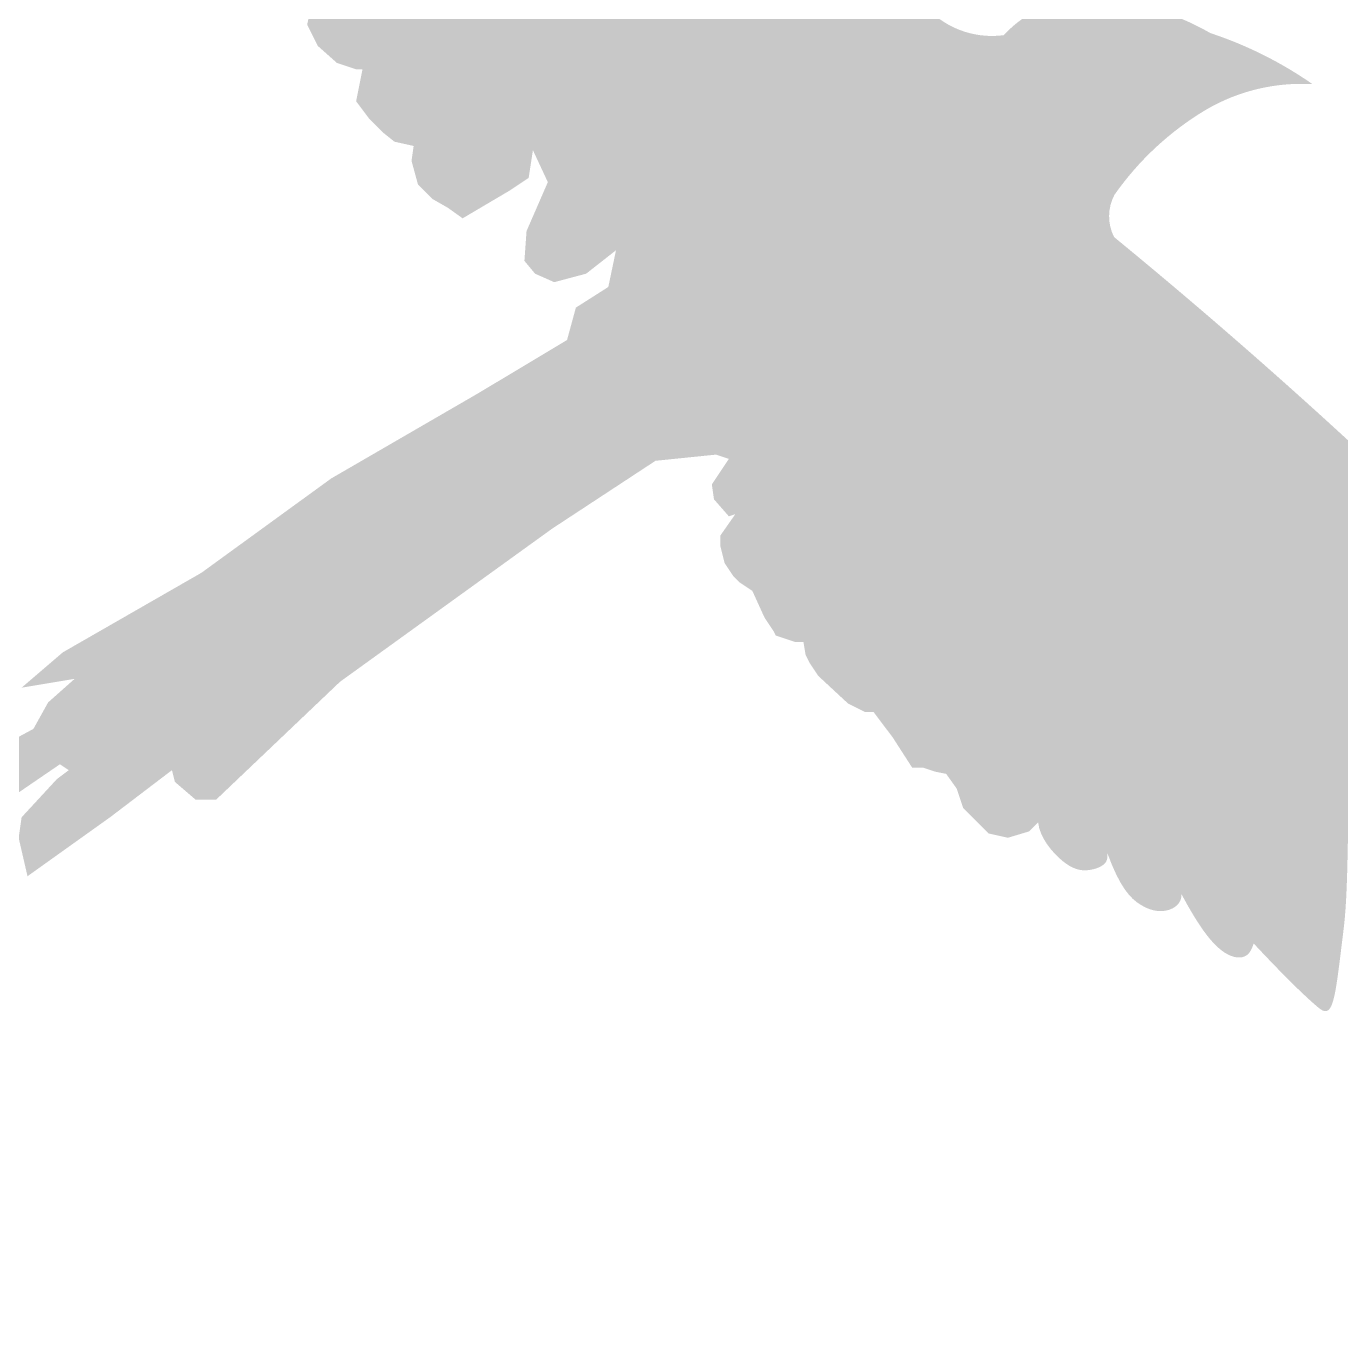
# Model space of a CAD drawing. Header units: millimetres. Extents: x -709 to -405, y 315 to 612.
# Drawn here: x -564.55 to -527.62, y 550.87 to 587.42 of the extents above; entities that cross this region are included whole.
import ezdxf

# ---------------------------------------------------------------- set-up
doc = ezdxf.new("R2010")
doc.units = ezdxf.units.MM
doc.layers.add('Background Fill', color=3, linetype='Continuous')
doc.layers.add('magpiefill', color=3, linetype='Continuous')
picture_1 = doc.add_image_def('image4.jpg', size_in_pixel=(2304, 3072))

msp = doc.modelspace()

# ---------------------------------------------------------------- hatches: boundary and pattern name
at = {"layer": 'magpiefill', "true_color": 0x010101}
h = msp.add_hatch(color=18, dxfattribs=at)
h.dxf.hatch_style = 1
edge = h.paths.add_edge_path()
edge.add_line((-545.1682191896837, 575.377641575261), (-546.8717676340677, 575.2034866605933))
edge.add_line((-546.8717676340676, 575.2034866605933), (-549.771278421776, 573.2990530399884))
edge.add_line((-549.7712784217763, 573.299053039988), (-555.7359804338093, 568.993376191261))
edge.add_line((-555.7359804338092, 568.9933761912614), (-559.2153912632251, 565.6813158076742))
edge.add_line((-559.2153912632249, 565.6813158076737), (-559.7952913049322, 565.6813158076737))
edge.add_line((-559.795291304932, 565.6813158076737), (-560.3751939914321, 566.1781254151908))
edge.add_line((-560.3751939914323, 566.1781254151911), (-560.4580368545331, 566.5093309035709))
edge.add_line((-560.4580368545332, 566.5093309035706), (-562.1977422692413, 565.1845075751039))
edge.add_line((-562.1977422692412, 565.184507575104), (-564.5173477256561, 563.5284773833105))
edge.add_line((-564.5173477256564, 563.5284773833106), (-564.7658763149593, 564.6048972829658))
edge.add_line((-564.7658763149594, 564.6048972829658), (-564.6830334518586, 565.1845075751042))
edge.add_line((-564.6830334518585, 565.184507575104), (-563.6889164498527, 566.2609260998123))
edge.add_line((-563.6889164498526, 566.2609260998125), (-563.3575449974488, 566.5093309035709))
edge.add_line((-563.3575449974489, 566.5093309035706), (-563.6060735867521, 566.6749336477606))
edge.add_line((-563.606073586752, 566.674933647761), (-565.1800932752581, 565.5985151230527))
edge.add_line((-565.1800932752578, 565.5985151230527), (-565.5943075907628, 565.9297206114326))
edge.add_line((-565.594307590763, 565.9297206114323), (-565.594307590763, 566.178125415191))
edge.add_line((-565.594307590763, 566.1781254151911), (-566.2570531403641, 566.1781254151911))
edge.add_line((-566.257053140364, 566.1781254151911), (-566.5055817296669, 566.5093309035709))
edge.add_line((-566.5055817296671, 566.5093309035706), (-564.3516619994542, 567.6685514878474))
edge.add_line((-564.3516619994544, 567.6685514878477), (-563.9374476839498, 568.4137645241758))
edge.add_line((-563.9374476839495, 568.4137645241757), (-563.1918592712468, 569.0761768758827))
edge.add_line((-563.1918592712467, 569.0761768758827), (-564.6830334518586, 568.827772072124))
edge.add_line((-564.6830334518585, 568.8277720721243), (-563.523230723651, 569.8213899122111))
edge.add_line((-563.5232307236507, 569.8213899122109), (-559.6296055787298, 572.0570303961429))
edge.add_line((-559.6296055787301, 572.0570303961431), (-555.9845090231123, 574.7066784280235))
edge.add_line((-555.9845090231121, 574.7066784280232), (-551.8423552888881, 577.1079216561451))
edge.add_line((-551.8423552888878, 577.1079216561452), (-549.3570614614773, 578.5983477288019))
edge.add_line((-549.3570614614774, 578.5983477288021), (-549.1085328721745, 579.5091648842675))
edge.add_line((-549.1085328721746, 579.5091648842674), (-548.1972587332702, 580.0887751764056))
edge.add_line((-548.19725873327, 580.0887751764051), (-547.2031417312646, 579.6747676284567))
edge.add_line((-547.2031417312647, 579.6747676284572), (-546.5403961816633, 579.7575696880259))
edge.add_line((-546.5403961816635, 579.7575696880255), (-545.132064864153, 580.9167902723021))
edge.add_line((-545.132064864153, 580.9167902723024), (-543.972259491152, 581.6620033086308))
edge.add_line((-543.9722594911519, 581.6620033086307), (-543.8894166280511, 580.0059731168371))
edge.add_line((-543.889416628051, 580.0059731168371), (-544.2207907252482, 578.7639518479389))
edge.add_line((-544.2207907252481, 578.7639518479388), (-544.5521621776523, 578.5983477288019))
edge.add_line((-544.5521621776527, 578.5983477288021), (-545.0492220010519, 578.763951847939))
edge.add_line((-545.0492220010518, 578.7639518479388), (-545.71196490586, 578.1015394962319))
edge.add_line((-545.7119649058599, 578.101539496232), (-544.6893978614452, 577.2321412448622))
edge.add_line((-544.6893978614452, 577.2321412448625), (-544.5098401939553, 578.0098346546953))
edge.add_line((-544.5098401939555, 578.0098346546948), (-543.6719035307375, 578.488415214592))
edge.add_line((-543.6719035307375, 578.4884152145922), (-542.4149998583073, 578.5482377845793))
edge.add_line((-542.414999858307, 578.548237784579), (-541.6967691883467, 578.3089475046305))
edge.add_line((-541.6967691883468, 578.3089475046309), (-541.6967691883468, 577.7705443747466))
edge.add_line((-541.6967691883468, 577.7705443747465), (-542.2952938650493, 577.531254094798))
edge.add_line((-542.2952938650495, 577.5312540947979), (-543.4324941890151, 577.291963814849))
edge.add_line((-543.4324941890153, 577.2919638148493), (-544.7492521804714, 576.2749801250679))
edge.add_line((-544.7492521804712, 576.2749801250679), (-544.7492521804712, 575.5571092852223))
edge.add_line((-544.7492521804712, 575.5571092852224), (-543.6719035307375, 575.9758672751324))
edge.add_line((-543.6719035307375, 575.9758672751321), (-541.0383901926192, 576.9928509649136))
edge.add_line((-541.0383901926191, 576.9928509649137), (-539.3026625471573, 577.9500120847077))
edge.add_line((-539.3026625471571, 577.9500120847077), (-537.5669375464889, 579.2062860544377))
edge.add_line((-537.5669375464892, 579.2062860544376), (-535.2925368985574, 580.8813180140776))
edge.add_line((-535.2925368985576, 580.8813180140777), (-536.4895888967558, 580.4625600241677))
edge.add_line((-536.4895888967555, 580.4625600241677), (-537.6267892207213, 580.0438020342577))
edge.add_line((-537.6267892207217, 580.0438020342576), (-538.8238412189198, 580.3429148841934))
edge.add_line((-538.8238412189196, 580.3429148841932), (-539.9011898686533, 581.2402534340001))
edge.add_line((-539.9011898686533, 581.2402534340005), (-540.559568864381, 582.5563485987705))
edge.add_line((-540.559568864381, 582.5563485987707), (-540.7989782061036, 584.0519128484491))
edge.add_line((-540.7989782061036, 584.0519128484489), (-540.4997145453557, 585.427831958153))
edge.add_line((-540.4997145453556, 585.4278319581533), (-539.2428108729254, 586.8037510678574))
edge.add_line((-539.2428108729251, 586.8037510678572), (-539.9011898686532, 586.5644607879084))
edge.add_line((-539.9011898686533, 586.5644607879086), (-543.0135245350095, 584.949251398256))
edge.add_line((-543.0135245350094, 584.949251398256), (-545.7068948369468, 583.4536871485776))
edge.add_line((-545.7068948369471, 583.4536871485776), (-547.2032078510999, 582.2572357488349))
edge.add_line((-547.2032078510994, 582.2572357488348), (-547.9812928400851, 581.1206082940262))
edge.add_line((-547.9812928400854, 581.1206082940264), (-548.8192295033034, 580.4625600241679))
edge.add_line((-548.8192295033031, 580.4625600241677), (-549.7170178407532, 580.2232697442192))
edge.add_line((-549.7170178407533, 580.223269744219), (-550.2556934880166, 580.4625600241675))
edge.add_line((-550.2556934880166, 580.4625600241677), (-550.5549545039714, 580.8214954440904))
edge.add_line((-550.5549545039713, 580.8214954440903), (-550.4951028297393, 581.6590100489632))
edge.add_line((-550.4951028297394, 581.6590100489633), (-549.8965781530366, 583.0349291586674))
edge.add_line((-549.8965781530363, 583.0349291586672), (-550.3155451622487, 583.9322677084742))
edge.add_line((-550.3155451622491, 583.9322677084748), (-550.4352511555072, 583.1545742986419))
edge.add_line((-550.4352511555069, 583.1545742986418), (-550.9739241579769, 582.7956388787192))
edge.add_line((-550.9739241579771, 582.7956388787188), (-552.2906821494329, 582.0179454688861))
edge.add_line((-552.2906821494328, 582.0179454688865), (-552.7096491586451, 582.3170583188223))
edge.add_line((-552.709649158645, 582.3170583188222), (-553.1286188126506, 582.5563485987707))
edge.add_line((-553.1286188126508, 582.5563485987707), (-553.5475858218631, 582.9751065886807))
edge.add_line((-553.5475858218632, 582.9751065886802), (-553.7271434893531, 583.6331548585387))
edge.add_line((-553.7271434893529, 583.633154858539), (-553.6672918151208, 584.051912848449))
edge.add_line((-553.6672918151207, 584.0519128484489), (-554.2059648175912, 584.171557988423))
edge.add_line((-554.2059648175912, 584.1715579884232), (-554.5052284783387, 584.4108482683716))
edge.add_line((-554.5052284783387, 584.4108482683716), (-554.9241981323447, 584.8296062582816))
edge.add_line((-554.9241981323448, 584.8296062582818), (-555.2833134673245, 585.308186818179))
edge.add_line((-555.2833134673244, 585.3081868181789), (-555.1037557998345, 586.2055253679858))
edge.add_line((-555.1037557998345, 586.2055253679858), (-555.2833134673244, 586.2055253679858))
edge.add_line((-555.2833134673244, 586.2055253679858), (-555.8219864697949, 586.3849930779475))
edge.add_line((-555.821986469795, 586.3849930779473), (-556.360659472265, 586.8635736378444))
edge.add_line((-556.360659472265, 586.8635736378443), (-556.6599231330129, 587.4617993377158))
edge.add_line((-556.6599231330126, 587.4617993377157), (-556.5402171397545, 588.0002024675999))
edge.add_line((-556.5402171397546, 588.0002024676), (-556.4205137912902, 588.5984281674713))
edge.add_line((-556.4205137912905, 588.5984281674711), (-556.7197748072451, 588.6582507374583))
edge.add_line((-556.7197748072451, 588.6582507374582), (-557.3183021287407, 589.1966538673424))
edge.add_line((-557.3183021287404, 589.1966538673429), (-557.6774174637205, 589.9145233322415))
edge.add_line((-557.6774174637206, 589.9145233322415), (-557.6175657894886, 590.5725716021))
edge.add_line((-557.6175657894885, 590.5725716020997), (-556.6000714587807, 591.2306198719582))
edge.add_line((-556.6000714587808, 591.2306198719582), (-555.2234591482992, 591.9484907118039))
edge.add_line((-555.2234591482992, 591.9484907118041), (-554.2658191366168, 592.7261841216368))
edge.add_line((-554.2658191366171, 592.7261841216368), (-553.4278824733991, 593.4440549614825))
edge.add_line((-553.4278824733988, 593.4440549614825), (-553.3081764801411, 593.5637001014567))
edge.add_line((-553.3081764801408, 593.5637001014566), (-553.0089128193929, 593.6833452414307))
edge.add_line((-553.008912819393, 593.6833452414311), (-552.6497974844128, 593.9824580913669))
edge.add_line((-552.649797484413, 593.9824580913667), (-552.589945810181, 594.2217483713151))
edge.add_line((-552.5899458101809, 594.2217483713149), (-552.5899458101809, 594.4012160812765))
edge.add_line((-552.5899458101809, 594.4012160812766), (-552.6497974844129, 594.6405063612251))
edge.add_line((-552.649797484413, 594.6405063612253), (-552.829355151903, 594.819974071187))
edge.add_line((-552.829355151903, 594.8199740711867), (-553.0089128193931, 594.9396192111609))
edge.add_line((-553.008912819393, 594.9396192111607), (-553.2483248059086, 594.9994417811479))
edge.add_line((-553.2483248059089, 594.9994417811482), (-553.0687671384187, 595.1190869211224))
edge.add_line((-553.0687671384186, 595.1190869211221), (-552.829355151903, 595.1190869211221))
edge.add_line((-552.829355151903, 595.1190869211221), (-552.5899458101809, 595.1789094911092))
edge.add_line((-552.5899458101809, 595.1789094911093), (-552.1709761561752, 595.1789094911093))
edge.add_line((-552.1709761561754, 595.1789094911093), (-551.9315668144528, 595.1789094911093))
edge.add_line((-551.9315668144528, 595.1789094911093), (-551.7520091469629, 595.2387320610965))
edge.add_line((-551.7520091469629, 595.2387320610964), (-551.5724514794728, 595.3583772010705))
edge.add_line((-551.5724514794723, 595.358377201071), (-551.4527454862147, 595.6574900510068))
edge.add_line((-551.4527454862148, 595.6574900510068), (-551.3928911671892, 595.8369577609681))
edge.add_line((-551.3928911671895, 595.8369577609677), (-551.6323031537048, 596.0762480409165))
edge.add_line((-551.6323031537048, 596.0762480409167), (-552.4103881426905, 596.4950060308266))
edge.add_line((-552.4103881426905, 596.4950060308267), (-551.3928911671893, 596.2557157508779))
edge.add_line((-551.3928911671895, 596.2557157508782), (-550.8542181647191, 596.136070610904))
edge.add_line((-550.8542181647188, 596.1360706109036), (-550.5549545039712, 596.3155383208652))
edge.add_line((-550.5549545039713, 596.3155383208651), (-550.5549545039713, 596.4351834608393))
edge.add_line((-550.5549545039713, 596.4351834608392), (-550.5549545039713, 596.734296310775))
edge.add_line((-550.5549545039713, 596.7342963107749), (-550.7345148162545, 596.8539414507491))
edge.add_line((-550.7345148162547, 596.8539414507491), (-550.8542181647191, 597.1530543006849))
edge.add_line((-550.8542181647188, 597.153054300685), (-550.3753968364808, 597.0932317306978))
edge.add_line((-550.3753968364811, 597.0932317306979), (-550.135987494759, 597.0932317306979))
edge.add_line((-550.1359874947591, 597.0932317306979), (-549.7768721597789, 597.0932317306979))
edge.add_line((-549.7768721597789, 597.0932317306979), (-549.7768721597789, 597.2128768706721))
edge.add_line((-549.7768721597789, 597.212876870672), (-549.836723834011, 597.571812290595))
edge.add_line((-549.8367238340111, 597.571812290595), (-549.9564298272687, 597.8111011955965))
edge.add_line((-549.9564298272688, 597.8111011955965), (-550.0162815015009, 598.1102140455323))
edge.add_line((-550.016281501501, 598.1102140455321), (-549.7170178407534, 598.1102140455321))
edge.add_line((-549.7170178407533, 598.1102140455321), (-549.4776084990308, 598.1700366155192))
edge.add_line((-549.4776084990308, 598.1700366155189), (-549.3579025057732, 598.3495043254806))
edge.add_line((-549.3579025057736, 598.3495043254808), (-549.2980508315416, 598.7682623153908))
edge.add_line((-549.2980508315411, 598.7682623153908), (-549.238199157309, 598.8879074553649))
edge.add_line((-549.2381991573089, 598.887907455365), (-548.9987871707931, 598.887907455365))
edge.add_line((-548.9987871707931, 598.887907455365), (-548.8192295033032, 598.887907455365))
edge.add_line((-548.8192295033031, 598.887907455365), (-548.699523510045, 599.0075525953392))
edge.add_line((-548.6995235100451, 599.007552595339), (-548.5199658425552, 599.007552595339))
edge.add_line((-548.5199658425554, 599.007552595339), (-548.4601141683233, 599.3066654452748))
edge.add_line((-548.4601141683231, 599.3066654452748), (-548.4601141683231, 599.426310585249))
edge.add_line((-548.4601141683231, 599.4263105852489), (-548.759377829071, 599.545955725223))
edge.add_line((-548.7593778290711, 599.5459557252235), (-548.5199658425555, 599.6656008651977))
edge.add_line((-548.5199658425554, 599.6656008651978), (-548.3404081750652, 599.6656008651978))
edge.add_line((-548.3404081750654, 599.6656008651978), (-548.1009988333433, 599.6057782952107))
edge.add_line((-548.1009988333432, 599.6057782952107), (-547.8017351725953, 599.5459557252235))
edge.add_line((-547.8017351725952, 599.5459557252235), (-547.3827681633828, 599.6057782952107))
edge.add_line((-547.3827681633829, 599.6057782952107), (-546.7842408418874, 599.7254234351849))
edge.add_line((-546.7842408418871, 599.7254234351848), (-546.4849771811392, 599.7254234351848))
edge.add_line((-546.4849771811395, 599.7254234351848), (-546.4849771811395, 599.4861331552363))
edge.add_line((-546.4849771811395, 599.4861331552364), (-546.4251255069074, 599.1870203053006))
edge.add_line((-546.4251255069072, 599.1870203053005), (-546.0061558529015, 599.0075525953389))
edge.add_line((-546.0061558529014, 599.007552595339), (-545.467482850431, 599.1870203053006))
edge.add_line((-545.4674828504312, 599.1870203053005), (-545.1682191896837, 598.8280848853778))
edge.add_line((-545.1682191896837, 598.8280848853776), (-544.7488263687367, 598.4109589575828))
edge.add_arc((-648.6511857215571, 537.7491140729563), 120.3144201826582, 24.7196834331034, 30.277882808560207, ccw=False)
edge.add_arc((-537.4166207146294, 589.6614120409312), 2.51826219136443, 219.4264190677759, 277.5112522925736)
edge.add_arc((-534.6950742778389, 584.9712530684664), 3.245741509411416, 76.09792839104102, 137.4828955815185, ccw=False)
edge.add_arc((-534.8717373004184, 581.0016900516954), 7.184187663795377, 60.01917854986198, 82.34898294536907, ccw=False)
edge.add_arc((-534.7746973622313, 576.6428919093247), 11.14329365096371, 55.16074552816218, 71.73216053091483, ccw=False)
edge.add_arc((-528.7185335126057, 580.4833238387569), 5.314548889013932, 86.65890143975243, 120.31950619075)
edge.add_arc((-527.0913721789158, 577.8548367488356), 8.405306442883164, 120.8490791888012, 144.9821508602809)
edge.add_arc((-532.8394413880935, 582.0746959557254), 1.285987344152523, 152.0183299640194, 206.9559763139688)
edge.add_arc((-631.1445825528156, 463.0433559825585), 153.1987863640041, 45.89312228263083, 50.63922831697852, ccw=False)
edge.add_line((-524.518381268496, 573.0466347658721), (-524.6387722632398, 572.5659821608127))
edge.add_line((-524.6387722632397, 572.5659821608124), (-524.4592145957496, 572.3266918808639))
edge.add_line((-524.4592145957495, 572.3266918808642), (-523.9205389484862, 572.1472241709026))
edge.add_line((-523.9205389484862, 572.1472241709025), (-524.1000966159761, 571.7882887509799))
edge.add_line((-524.1000966159759, 571.78828875098), (-523.8606872742538, 571.4891759010442))
edge.add_line((-523.8606872742537, 571.4891759010442), (-523.7409812809956, 571.1900630511084))
edge.add_line((-523.7409812809959, 571.1900630511084), (-524.1599509350016, 570.8311276311857))
edge.add_line((-524.1599509350015, 570.8311276311855), (-524.2198026092335, 570.4721922112625))
edge.add_line((-524.2198026092334, 570.4721922112625), (-524.0402449417435, 570.1132567913398))
edge.add_line((-524.0402449417437, 570.1132567913402), (-524.5190662699816, 569.9337890813786))
edge.add_line((-524.5190662699814, 569.9337890813784), (-524.9978875982193, 570.0534342213526))
edge.add_line((-524.9978875982194, 570.0534342213526), (-524.9380359239874, 569.6346762314427))
edge.add_line((-524.9380359239875, 569.6346762314427), (-525.5964122749224, 569.4552085214814))
edge.add_line((-525.5964122749222, 569.4552085214816), (-525.89567593567, 569.6346762314429))
edge.add_line((-525.8956759356699, 569.6346762314427), (-526.0752336031599, 569.6944988014299))
edge.add_line((-526.0752336031596, 569.69449880143), (-526.2547912706495, 569.4552085214815))
edge.add_line((-526.2547912706499, 569.4552085214816), (-526.5540549313978, 569.2159182415328))
edge.add_line((-526.5540549313977, 569.2159182415326), (-526.8533185921456, 569.3355633815071))
edge.add_line((-526.8533185921457, 569.335563381507), (-527.6314035811314, 568.7971602516227))
edge.add_line((-527.6314035811314, 568.797160251623), (-527.6314035811314, 569.0364505315715))
edge.add_line((-527.6314035811314, 569.0364505315716), (-528.1700765836014, 569.5150310914687))
edge.add_line((-528.1700765836014, 569.5150310914685), (-528.1700765836014, 569.7543213714173))
edge.add_line((-528.1700765836014, 569.7543213714174), (-528.2897825768595, 569.6346762314429))
edge.add_line((-528.2897825768591, 569.6346762314427), (-528.6488979118388, 569.0962731015584))
edge.add_line((-528.6488979118391, 569.0962731015586), (-528.6488979118391, 568.737337681636))
edge.add_line((-528.6488979118391, 568.7373376816358), (-528.6488979118391, 567.9596442718031))
edge.add_line((-528.6488979118391, 567.9596442718032), (-529.0678649210514, 567.9596442718032))
edge.add_line((-529.0678649210515, 567.9596442718032), (-529.2474225885417, 568.1391119817645))
edge.add_line((-529.2474225885418, 568.1391119817642), (-529.3072769075674, 568.2587571217384))
edge.add_line((-529.3072769075674, 568.2587571217384), (-529.9058015842695, 568.4382248317))
edge.add_line((-529.9058015842695, 568.4382248317002), (-530.2050652450174, 568.6176925416618))
edge.add_line((-530.2050652450176, 568.6176925416617), (-530.3247712382757, 568.4980474016875))
edge.add_line((-530.3247712382756, 568.4980474016875), (-530.3247712382756, 568.1989345517517))
edge.add_line((-530.3247712382756, 568.1989345517513), (-530.6838865732553, 567.7203539918542))
edge.add_line((-530.6838865732553, 567.7203539918543), (-530.9232959149779, 567.8998217018159))
edge.add_line((-530.9232959149778, 567.8998217018158), (-530.9232959149778, 568.0792894117774))
edge.add_line((-530.9232959149778, 568.079289411777), (-531.6415292297313, 567.8998217018154))
edge.add_line((-531.6415292297314, 567.8998217018158), (-532.0006445647116, 567.4810637119058))
edge.add_line((-532.0006445647114, 567.4810637119061), (-532.7787269089034, 567.1819508619703))
edge.add_line((-532.7787269089034, 567.1819508619701), (-533.1378422438836, 567.3614185719317))
edge.add_line((-533.1378422438837, 567.3614185719318), (-533.3174025561672, 567.6605314218676))
edge.add_line((-533.3174025561673, 567.6605314218674), (-533.6166635721214, 567.6605314218674))
edge.add_line((-533.6166635721214, 567.6605314218674), (-534.2750425678495, 567.1221282919831))
edge.add_line((-534.2750425678497, 567.122128291983), (-534.8735698893456, 566.5239025921115))
edge.add_line((-534.8735698893455, 566.5239025921114), (-535.4720945660476, 565.8060317522658))
edge.add_line((-535.4720945660476, 565.8060317522659), (-535.9509158942856, 565.2078060523946))
edge.add_line((-535.9509158942857, 565.2078060523946), (-536.3698855482913, 564.7890494374317))
edge.add_line((-536.3698855482912, 564.7890494374316), (-536.968410224994, 564.60958172747))
edge.add_line((-536.9684102249936, 564.6095817274703), (-537.5070858722569, 564.7292268674445))
edge.add_line((-537.5070858722569, 564.7292268674445), (-537.866201207237, 565.0881609124203))
edge.add_line((-537.8662012072372, 565.0881609124207), (-538.2253165422173, 565.4470963323433))
edge.add_line((-538.2253165422175, 565.4470963323429), (-538.4048742097074, 565.9854994622272))
edge.add_line((-538.4048742097071, 565.9854994622275), (-538.704137870455, 566.4042574521375))
edge.add_line((-538.7041378704552, 566.4042574521372), (-539.003401531203, 566.4640800221244))
edge.add_line((-539.0034015312032, 566.4640800221243), (-539.3625168661833, 566.5837251620985))
edge.add_line((-539.3625168661831, 566.5837251620989), (-539.6617778821372, 566.5837251620989))
edge.add_line((-539.6617778821378, 566.5837251620989), (-540.2004535294014, 567.4212411419188))
edge.add_line((-540.2004535294014, 567.4212411419189), (-540.7391265318714, 568.1391119817645))
edge.add_line((-540.7391265318711, 568.1391119817642), (-540.9785358735932, 568.1391119817642))
edge.add_line((-540.9785358735933, 568.1391119817642), (-541.4573572018314, 568.3784022617131))
edge.add_line((-541.4573572018315, 568.3784022617131), (-542.2952938650495, 569.1560956715458))
edge.add_line((-542.2952938650495, 569.1560956715458), (-542.5347058515648, 569.5150310914685))
edge.add_line((-542.5347058515648, 569.5150310914685), (-542.6544092000292, 569.7543213714173))
edge.add_line((-542.6544092000295, 569.7543213714174), (-542.7142635190554, 570.1132567913401))
edge.add_line((-542.7142635190551, 570.1132567913402), (-542.9536728607771, 570.1132567913402))
edge.add_line((-542.9536728607773, 570.1132567913402), (-543.4923458632477, 570.2927245013018))
edge.add_line((-543.4923458632475, 570.2927245013016), (-543.552200182273, 570.4123696412757))
edge.add_line((-543.552200182273, 570.4123696412759), (-543.7916095239951, 570.7713050611985))
edge.add_line((-543.7916095239949, 570.7713050611983), (-543.851461198227, 570.8909502011725))
edge.add_line((-543.8514611982274, 570.8909502011726), (-544.1507248589753, 571.548998471031))
edge.add_line((-544.1507248589752, 571.5489984710313), (-544.5098401939554, 571.7882887509801))
edge.add_line((-544.5098401939555, 571.78828875098), (-544.6893978614454, 571.9677564609412))
edge.add_line((-544.6893978614452, 571.9677564609415), (-544.928809847961, 572.3266918808645))
edge.add_line((-544.928809847961, 572.3266918808642), (-545.0485158412187, 572.8052724407613))
edge.add_line((-545.0485158412188, 572.8052724407611), (-545.0485158412188, 573.1043839157497))
edge.add_line((-545.0485158412188, 573.1043839157497), (-544.6295461872131, 573.7026096156212))
edge.add_line((-544.6295461872132, 573.7026096156213), (-544.8091038547034, 573.6427870456341))
edge.add_line((-544.8091038547035, 573.642787045634), (-545.2280735087091, 574.1213676055312))
edge.add_line((-545.228073508709, 574.1213676055313), (-545.2879251829411, 574.5401255954413))
edge.add_line((-545.2879251829412, 574.540125595441), (-544.8091038547033, 575.2579964352866))
edge.add_line((-544.8091038547035, 575.2579964352868), (-545.1682191896837, 575.377641575261))
at = {"layer": 'magpiefill'}
h = msp.add_hatch(color=251, dxfattribs=at)
h.dxf.hatch_style = 1
h.paths.add_polyline_path([(-552.8542448848425, 592.4448286393279), (-550.7187604522572, 593.2274471562687), (-552.7658796872795, 592.8864321815113), (-554.6078314435259, 592.4484380856309), (-555.2234591482992, 591.9484907118041), (-554.179717600322, 592.0915468968826)])
h.paths.add_polyline_path([(-551.8822303356324, 590.6784199271029), (-548.259272979445, 592.5331490749388), (-550.6451228177156, 591.6499447188263), (-553.2960682486748, 590.7667403627138), (-555.4168251182389, 590.5900994914916), (-557.6154807688945, 590.5739200559959), (-557.6175657894885, 590.5725716020997), (-557.6774174637206, 589.9145233322415), (-557.3183021287404, 589.1966538673429), (-556.7197748072451, 588.6582507374582), (-556.4205137912905, 588.5984281674711), (-554.9749991304244, 589.4419338285459)])
h.paths.add_polyline_path([(-551.6171373669257, 588.823690779267), (-548.3476381770076, 591.0317016695479), (-552.1473259283208, 589.1769725217117), (-554.8866339328616, 588.2937681655994), (-556.467703661755, 588.3625935509158), (-556.5402171397546, 588.0002024676), (-556.6599231330126, 587.4617993377157), (-556.360659472265, 586.8635736378443), (-555.821986469795, 586.3849930779473), (-555.2833134673244, 586.2055253679858), (-555.1517295255501, 586.2055253679858), (-554.179717600322, 587.057282067042)])
h.paths.add_polyline_path([(-552.235691125884, 585.9974368397072), (-548.8778267384037, 588.823690779267), (-552.7658796872795, 586.4390390177635), (-555.1728194992924, 585.8603798736045), (-555.2833134673244, 585.3081868181789), (-554.9241981323448, 584.8296062582818), (-554.5052284783387, 584.4108482683716), (-554.2059648175912, 584.1715579884232), (-554.006422983825, 584.1272375741419), (-553.7378916125078, 584.5843085058003)])
h.paths.add_polyline_path([(-551.4404069717999, 584.8492698126338), (-551.4404069717999, 585.5558332975239), (-552.5891492921537, 584.2310267633554), (-553.6913310520416, 583.8837200174028), (-553.7271434893529, 583.633154858539), (-553.5475858218632, 582.9751065886802), (-553.1286188126508, 582.5563485987707), (-552.6893331229373, 582.3054550205272), (-551.0869461815488, 583.436142842854), (-552.8542448848425, 583.1711815360203)])
h.paths.add_polyline_path([(-548.7010963432776, 584.6726289414114), (-550.143580638309, 583.5639561394554), (-549.8965781530363, 583.0349291586672)], flags=17)
h.paths.add_polyline_path([(-547.5213517270046, 581.7924908057348), (-547.4639888253611, 582.8178997935755), (-546.4036117025697, 585.3791924263011), (-548.3476381770076, 582.641258922353), (-550.5170781371489, 581.3515058539949), (-550.5549545039713, 580.8214954440903), (-550.2556934880166, 580.4625600241677), (-549.7170178407533, 580.223269744219), (-548.8192295033031, 580.4625600241677), (-547.9812928400854, 581.1206082940264)])
h.paths.add_polyline_path([(-544.1944896354439, 574.6924183532142), (-540.3948018841302, 576.2821861942165), (-542.3388283585689, 575.6639431449381), (-545.0986116064051, 574.8239531698774), (-545.2879251829412, 574.540125595441), (-545.228073508709, 574.1213676055313), (-545.0629523611736, 573.9327530591486)])
h.paths.add_polyline_path([(-543.5759358764855, 573.1026505122121), (-541.808639797173, 573.5442526902681), (-539.5111551564648, 575.0457000956593), (-542.9573821175271, 573.809213997102), (-544.7891826091376, 573.4746727965277), (-545.0485158412188, 573.1043839157497), (-545.0485158412188, 572.8052724407611), (-544.928809847961, 572.3266918808642), (-544.6893978614452, 571.9677564609415), (-544.5098401939555, 571.78828875098), (-544.3070728789951, 571.6531782646399), (-543.7526662716109, 572.3077665917111)])
h.paths.add_polyline_path([(-541.9853701922984, 571.4245608714713), (-540.3948018841302, 572.1311257204886), (-538.7158710023813, 573.5442526902681), (-542.1621005874241, 571.954484849266), (-544.0780499528496, 571.3891942498361), (-543.8514611982274, 570.8909502011726), (-543.7916095239949, 570.7713050611983), (-543.552200182273, 570.4123696412759), (-543.4923458632475, 570.2927245013016), (-542.9536728607773, 570.1132567913402), (-542.7806543463822, 570.1132567913402), (-542.3388283585684, 570.5413565153591)])
h.paths.add_polyline_path([(-538.0973172434228, 571.2479200002488), (-535.0929136461936, 573.8975344327132), (-537.3903982869017, 572.3077665917111), (-541.0133556430885, 570.4530360797477), (-542.6804287562588, 569.9103558981404), (-542.6544092000295, 569.7543213714174), (-542.5347058515648, 569.5150310914685), (-542.2952938650495, 569.1560956715458), (-541.4573572018315, 568.3784022617131), (-540.9785358735933, 568.1391119817642), (-540.9249904455256, 568.1391119817642), (-540.5715322792564, 568.7749478031342), (-540.0413437178605, 569.6581521592464)])
h.paths.add_polyline_path([(-536.418386361673, 570.1880747729139), (-534.2092642945464, 572.9260096409897), (-537.7438564531711, 570.0114339016916), (-540.6871996098283, 568.0699107725587), (-540.2004535294014, 567.4212411419189), (-539.6617778821378, 566.5837251620989), (-539.3625168661831, 566.5837251620989), (-539.0034015312032, 566.4640800221243), (-538.5391406072549, 567.8034230114107)])
h.paths.add_polyline_path([(-535.0045484486308, 568.6866273675231), (-532.1768726225457, 572.7493687697671), (-533.590710535588, 571.1595995646377), (-535.8881951762959, 568.9515886743566), (-537.7438564531711, 566.5669369128534), (-538.64781299524, 566.325442364906), (-538.4048742097071, 565.9854994622275), (-538.2253165422175, 565.4470963323429), (-537.8662012072372, 565.0881609124207), (-537.5070858722569, 564.7292268674445), (-536.9684102249936, 564.6095817274703), (-536.3698855482912, 564.7890494374316), (-536.3442486960924, 564.814673253721), (-536.1532907689846, 566.6552573484646)])
h.paths.add_polyline_path([(-532.0001448514015, 569.4815112880241), (-531.3815910924434, 571.6895235424323), (-533.3256149428995, 568.6866273675231), (-534.2092642945464, 567.7151025757993), (-534.6524797764624, 566.7448812889295), (-534.2750425678497, 567.122128291983), (-533.6166635721214, 567.6605314218674), (-533.3174025561673, 567.6605314218674), (-532.9721567766296, 568.0683843182442)])
h.paths.add_polyline_path([(-530.4979417407959, 569.9231134660802), (-532.152784460003, 567.4225776172026), (-532.0006445647114, 567.4810637119061), (-531.6415292297314, 567.8998217018158), (-531.0661623257414, 568.0435908343883)])
h.paths.add_polyline_path([(-528.6488979118391, 568.9515886743566), (-529.4375646180051, 569.8347930304687), (-529.918026681913, 568.4455561938597), (-529.9058015842695, 568.4382248317002), (-529.3072769075674, 568.2587571217384), (-529.2474225885418, 568.1391119817642), (-529.0678649210515, 567.9596442718032), (-528.6488979118391, 567.9596442718032), (-528.6488979118391, 568.7373376816358)])
h = msp.add_hatch(color=255, dxfattribs=at)
h.dxf.hatch_style = 1
h.paths.add_polyline_path([(-547.9812928400854, 581.1206082940264), (-548.19725873327, 580.0887751764051), (-547.2031417312647, 579.6747676284572), (-546.5403961816635, 579.7575696880255), (-545.132064864153, 580.9167902723024), (-543.9722594911519, 581.6620033086307), (-543.889416628051, 580.0059731168371), (-544.2207907252481, 578.7639518479388), (-544.5521621776527, 578.5983477288021), (-545.0492220010518, 578.7639518479388), (-545.7119649058599, 578.101539496232), (-544.6893978614452, 577.2321412448625), (-544.5098401939555, 578.0098346546948), (-543.6719035307375, 578.4884152145922), (-542.414999858307, 578.548237784579), (-541.6967691883468, 578.3089475046309), (-541.6967691883468, 577.7705443747465), (-542.2952938650495, 577.5312540947979), (-543.4324941890153, 577.2919638148493), (-544.7492521804712, 576.2749801250679), (-544.7492521804712, 575.5571092852224), (-543.6719035307375, 575.9758672751321), (-541.0383901926191, 576.9928509649137), (-539.3026625471571, 577.9500120847077), (-537.5669375464892, 579.2062860544376), (-535.2925368985576, 580.8813180140777), (-536.4895888967555, 580.4625600241677), (-537.6267892207217, 580.0438020342576), (-538.8238412189196, 580.3429148841932), (-539.9011898686533, 581.2402534340005), (-540.559568864381, 582.5563485987707), (-540.7989782061036, 584.0519128484489), (-540.4997145453556, 585.4278319581533), (-539.2428108729251, 586.8037510678572), (-539.9011898686533, 586.5644607879086), (-543.0135245350094, 584.949251398256), (-545.7068948369471, 583.4536871485776), (-547.2032078510994, 582.2572357488348)])
h = msp.add_hatch(color=255, dxfattribs=at)
h.dxf.hatch_style = 1
h.paths.add_polyline_path([(-527.710955562197, 566.5076974032398), (-527.7057480046401, 566.8532203125541), (-527.7029709936835, 567.1609514511656), (-527.7026495695324, 567.4339712626606), (-527.7048087723928, 567.6753601906253), (-527.7094736424691, 567.8881986786445), (-527.7166692199672, 568.0755671703054), (-527.7264205450924, 568.2405461091928), (-527.73875265805, 568.3862159388927), (-527.7534619579802, 568.5156074620504), (-527.7694302797635, 568.6315529175458), (-527.7853108172161, 568.7368349033189), (-527.7997567641521, 568.8342360173085), (-527.811421314389, 568.9265388574547), (-527.8189576617408, 569.0165260216966), (-527.8210190000244, 569.1069801079736), (-527.8162585230541, 569.200683714225), (-528.1700765836014, 569.5150310914685), (-528.1700765836014, 569.7543213714174), (-528.2897825768591, 569.6346762314427), (-528.6488979118391, 569.0962731015586), (-528.6488979118391, 568.7373376816358), (-528.6488979118391, 567.9596442718032), (-528.891233414943, 567.9596442718032), (-528.966947133538, 567.5054240166935), (-529.0399044335668, 567.0608654894826), (-529.1097545525568, 566.6293396963285), (-529.1761467280351, 566.2142176433891), (-529.2387301975294, 565.8188703368219), (-529.2971541985673, 565.4466687827844), (-529.3510679686764, 565.1009839874348), (-529.4001207453836, 564.7851869569303), (-529.4440202245489, 564.5016193697567), (-529.4827079353654, 564.2485055937084), (-529.5161838653578, 564.0230406689084), (-529.5444480020512, 563.8224196354795), (-529.5675003329703, 563.643837533544), (-529.5853408456414, 563.4844894032248), (-529.5979695275884, 563.3415702846445), (-529.6053863663371, 563.2122752179253), (-529.6075245349881, 563.094158211938), (-529.6040499489454, 562.986209150543), (-529.5945617091893, 562.887776886348), (-529.5786589166993, 562.7982102719608), (-529.5559406724547, 562.7168581599902), (-529.5260060774359, 562.6430694030438), (-529.4884542326228, 562.5761928537295), (-529.4428842389948, 562.5155773646562), (-529.3890705912429, 562.4606719649527), (-529.3274893589033, 562.4113263898366), (-529.2587920052226, 562.3674905510472), (-529.183629993447, 562.3291143603234), (-529.1026547868242, 562.2961477294044), (-529.0165178486009, 562.2685405700289), (-528.9258706420235, 562.2462427939367), (-528.8313646303394, 562.2292043128663), (-528.7338350317955, 562.2174167793497), (-528.6348520846398, 562.2110388090913), (-528.5361697821214, 562.2102707585873), (-528.4395421174896, 562.2153129843354), (-528.346723083992, 562.2263658428315), (-528.2594666748781, 562.2436296905729), (-528.1795268833962, 562.2673048840567), (-528.1086577027952, 562.2975917797793), (-528.048111985395, 562.335734243127), (-527.9971380198045, 562.3871501750408), (-527.9544829537023, 562.4583009853528), (-527.918893934768, 562.5556480838932), (-527.8891181106809, 562.6856528804929), (-527.8639026291213, 562.8547767849827), (-527.841994637768, 563.0694812071936), (-527.8221412843006, 563.3362275569561), (-527.8033319359697, 563.6583300184701), (-527.7855248383077, 564.0265138734079), (-527.7689204564192, 564.4283571778111), (-527.7537192554065, 564.8514379877197), (-527.7401217003745, 565.283334359176), (-527.7283282564265, 565.7116243482209), (-527.7185393886659, 566.1238860108951)])
h = msp.add_hatch(color=253, dxfattribs=at)
h.dxf.hatch_style = 1
h.paths.add_polyline_path([(-527.5944762687499, 561.5663922967206), (-527.5698370445763, 561.7675894268751), (-527.5463963711239, 561.9560181332957), (-527.5242335901978, 562.1442214166434), (-527.5034238660757, 562.3484029139283), (-527.4840423630351, 562.5847662621612), (-527.466164245355, 562.8695150983517), (-527.4498646773128, 563.2188530595101), (-527.4352188231861, 563.6489837826474), (-527.4223018472538, 564.1761109047735), (-527.4112162669037, 564.8069164229025), (-527.402174011963, 565.5099957740639), (-527.3954143653688, 566.2444227552915), (-527.3911766100586, 566.9692711636188), (-527.3897000289695, 567.6436147960795), (-527.3912239050385, 568.2265274497067), (-527.3959875212038, 568.6770829215342), (-527.4042301604013, 568.9543550085955), (-527.6314035811314, 568.797160251623), (-527.6314035811314, 569.0364505315716), (-527.8162585230541, 569.200683714225), (-527.8210190000244, 569.1069801079736), (-527.8189576617408, 569.0165260216966), (-527.811421314389, 568.9265388574547), (-527.7997567641521, 568.8342360173085), (-527.7853108172161, 568.7368349033189), (-527.7694302797635, 568.6315529175458), (-527.7534619579802, 568.5156074620504), (-527.73875265805, 568.3862159388927), (-527.7264205450924, 568.2405461091928), (-527.7166692199672, 568.0755671703054), (-527.7094736424691, 567.8881986786445), (-527.7048087723928, 567.6753601906253), (-527.7026495695324, 567.4339712626606), (-527.7029709936835, 567.1609514511656), (-527.7057480046401, 566.8532203125541), (-527.710955562197, 566.5076974032398), (-527.7185393886659, 566.1238860108951), (-527.7283282564265, 565.7116243482209), (-527.7401217003745, 565.283334359176), (-527.7537192554065, 564.8514379877197), (-527.7689204564192, 564.4283571778111), (-527.7855248383077, 564.0265138734079), (-527.8033319359697, 563.6583300184701), (-527.8221412843006, 563.3362275569561), (-527.841994637768, 563.0694812071936), (-527.8639026291213, 562.8547767849827), (-527.8891181106809, 562.6856528804929), (-527.918893934768, 562.5556480838932), (-527.9544829537023, 562.4583009853528), (-527.9971380198045, 562.3871501750408), (-528.048111985395, 562.335734243127), (-528.1086577027952, 562.2975917797793), (-528.1795268833962, 562.2673048840567), (-528.2594666748781, 562.2436296905729), (-528.346723083992, 562.2263658428315), (-528.4395421174896, 562.2153129843354), (-528.5361697821214, 562.2102707585873), (-528.6348520846398, 562.2110388090913), (-528.7338350317955, 562.2174167793497), (-528.8313646303394, 562.2292043128663), (-528.9258706420235, 562.2462427939367), (-529.0165178486009, 562.2685405700289), (-529.1026547868242, 562.2961477294044), (-529.183629993447, 562.3291143603234), (-529.2587920052226, 562.3674905510472), (-529.3274893589033, 562.4113263898366), (-529.3890705912429, 562.4606719649527), (-529.4428842389948, 562.5155773646562), (-529.4884542326228, 562.5761928537295), (-529.5260060774359, 562.6430694030438), (-529.5559406724547, 562.7168581599902), (-529.5786589166993, 562.7982102719608), (-529.5945617091893, 562.887776886348), (-529.6040499489454, 562.986209150543), (-529.6075245349881, 563.094158211938), (-529.6053863663371, 563.2122752179253), (-529.5979695275884, 563.3415702846445), (-529.5853408456414, 563.4844894032248), (-529.5675003329703, 563.643837533544), (-529.5444480020512, 563.8224196354795), (-529.5161838653578, 564.0230406689084), (-529.4827079353654, 564.2485055937084), (-529.4440202245489, 564.5016193697567), (-529.4001207453836, 564.7851869569303), (-529.3510679686764, 565.1009839874348), (-529.2971541985673, 565.4466687827844), (-529.2387301975294, 565.8188703368219), (-529.1761467280351, 566.2142176433891), (-529.1097545525568, 566.6293396963287), (-529.0399044335668, 567.0608654894826), (-528.966947133538, 567.5054240166928), (-528.891233414943, 567.9596442718032), (-529.0678649210515, 567.9596442718032), (-529.079145213825, 567.838992712767), (-529.1086734229325, 567.6497395250303), (-529.1533272482199, 567.4023432520152), (-529.2099843895336, 567.107262437144), (-529.2755225467195, 566.7749556238393), (-529.3468194196237, 566.4158813555233), (-529.4207527080923, 566.0404981756178), (-529.4942001119716, 565.6592646275452), (-529.5644511351796, 565.2816516643956), (-529.6304424979222, 564.9131798779273), (-529.6915227244784, 564.5583822695663), (-529.7470403391261, 564.2217918407383), (-529.7963438661436, 563.9079415928693), (-529.8387818298088, 563.6213645273855), (-529.8737027544003, 563.3665936457129), (-529.9004551641966, 563.1481619492773), (-529.9187717869464, 562.9687616890092), (-529.9299221642821, 562.8237221138585), (-529.9355600413073, 562.7065317222817), (-529.9373391631252, 562.6106790127324), (-529.9369132748386, 562.5296524836663), (-529.9359361215514, 562.4569406335382), (-529.9360614483662, 562.386031960803), (-529.9389430003868, 562.3104149639163), (-529.9459087858951, 562.2251392329466), (-529.9569838658877, 562.131498724418), (-529.9718675645397, 562.0323484864696), (-529.9902592060272, 561.9305435672392), (-530.0118581145259, 561.828939014865), (-530.0363636142105, 561.7303898774855), (-530.0634750292569, 561.6377512032388), (-529.7493425342951, 561.304468141714), (-529.4726371654209, 561.0157819855176), (-529.2306467355505, 560.7679549674992), (-529.0206590575999, 560.5572493205069), (-528.8399619444847, 560.37992727739), (-528.6858432091212, 560.2322510709962), (-528.555590664425, 560.1104829341746), (-528.4464921233124, 560.0108850997736), (-528.3558865215037, 559.9300589283553), (-528.2813172859362, 559.8659622913352), (-528.2203789663515, 559.8168921878415), (-528.1706661124922, 559.7811456170035), (-528.1297732740999, 559.7570195779493), (-528.0952950009163, 559.7428110698082), (-528.0648258426835, 559.7368170917086), (-528.0359603491434, 559.7373346427793), (-528.0067190342128, 559.7434621360502), (-527.9768262685105, 559.7575036401573), (-527.9464323868294, 559.7825646376358), (-527.9156877239639, 559.8217506110236), (-527.8847426147066, 559.8781670428564), (-527.8537473938516, 559.9549194156714), (-527.8228523961922, 560.0551132120044), (-527.792207956522, 560.1818539143921), (-527.7619560587411, 560.3367693947681), (-527.7322052831767, 560.5155770826509), (-527.7030558592604, 560.7125167969566), (-527.674608016427, 560.9218283566009), (-527.6469619841085, 561.137751580499), (-527.6202179917385, 561.3545262875674)])
h = msp.add_hatch(color=255, dxfattribs=at)
h.dxf.hatch_style = 1
h.paths.add_polyline_path([(-529.3468194196237, 566.415881355523), (-529.2755225467195, 566.7749556238393), (-529.2099843895336, 567.107262437144), (-529.1533272482199, 567.4023432520152), (-529.1086734229325, 567.6497395250303), (-529.079145213825, 567.838992712767), (-529.0678649210515, 567.9596442718032), (-529.2474225885418, 568.1391119817642), (-529.3072769075674, 568.2587571217384), (-529.9191753214136, 568.4422349486965), (-529.918026681913, 568.4455561938597), (-530.2050652450176, 568.6176925416617), (-530.3247712382756, 568.4980474016875), (-530.3247712382756, 568.1989345517513), (-530.3965876732116, 568.1032272780884), (-530.538961905793, 567.6833455933696), (-530.6713693781002, 567.292041489949), (-530.7942602770646, 566.9273218561867), (-530.9080847896176, 566.5871935804416), (-531.0132931026905, 566.2696635510732), (-531.110335403215, 565.9727386564408), (-531.1996618781228, 565.6944257849034), (-531.2817227143444, 565.4327318248212), (-531.3569014201097, 565.1860668099223), (-531.4253147888377, 564.9544533554147), (-531.4870129352445, 564.7383172218757), (-531.5420459740463, 564.538084169883), (-531.5904640199608, 564.3541799600133), (-531.632317187704, 564.1870303528442), (-531.6676555919925, 564.0370611089535), (-531.6965293475424, 563.9046979889179), (-531.7189551597795, 563.7899117809162), (-531.7348160969641, 563.6908533835319), (-531.7439618180655, 563.6052187229506), (-531.7462419820519, 563.5307037253565), (-531.7415062478927, 563.4650043169353), (-531.7296042745573, 563.4058164238722), (-531.7103857210141, 563.3508359723513), (-531.6837002462328, 563.2977588885583), (-531.649464326725, 563.2448070282949), (-531.6078617091742, 563.1923059658332), (-531.5591429578076, 563.1411072050614), (-531.5035586368515, 563.092062249869), (-531.4413593105322, 563.0460226041444), (-531.3727955430775, 563.0038397717765), (-531.2981178987131, 562.966365256654), (-531.2175769416658, 562.9344505626658), (-531.1315861066522, 562.9089555423199), (-531.041210310348, 562.8907734425995), (-530.9476773399181, 562.8808058591085), (-530.8522149825287, 562.8799543874495), (-530.7560510253447, 562.8891206232253), (-530.6604132555318, 562.9092061620383), (-530.5665294602553, 562.941112599492), (-530.4756274266803, 562.9857415311891), (-530.3884907474802, 563.0442496793588), (-530.3041262373574, 563.1188142727358), (-530.2210965165228, 563.2118676666796), (-530.1379642051867, 563.3258422165518), (-530.0532919235595, 563.4631702777124), (-529.9656422918505, 563.6262842055216), (-529.8735779302712, 563.8176163553408), (-529.7756614590317, 564.0395990825303), (-529.7470403391261, 564.2217918407383), (-529.6915227244784, 564.5583822695663), (-529.6304424979222, 564.9131798779273), (-529.5644511351796, 565.2816516643956), (-529.4942001119716, 565.6592646275452), (-529.4207527080923, 566.0404981756175)])
h = msp.add_hatch(color=255, dxfattribs=at)
h.dxf.hatch_style = 1
h.paths.add_polyline_path([(-531.1046279142174, 566.6958774836314), (-530.9795250814605, 567.0044733239594), (-530.8643697115726, 567.284722613677), (-530.7641581077664, 567.5266684654274), (-530.6838865732553, 567.7203539918543), (-530.9232959149778, 567.8998217018158), (-530.9232959149778, 568.079289411777), (-531.6415292297314, 567.8998217018158), (-532.0006445647114, 567.4810637119061), (-532.5153209318624, 567.2832102120517), (-532.7780358458617, 566.7776978044703), (-532.9966898376177, 566.3388570589967), (-533.1759450541081, 565.9606553395372), (-533.3204636423089, 565.6370600099995), (-533.434907749198, 565.3620384342902), (-533.5239395217518, 565.1295579763153), (-533.5922211069475, 564.9335859999829), (-533.6444146517623, 564.7680898691991), (-533.6845263858631, 564.6276416788305), (-533.7139388696784, 564.5092324475811), (-533.7333787463263, 564.4104579251135), (-533.7435726589263, 564.3289138610916), (-533.7452472505953, 564.2621960051772), (-533.7391291644532, 564.2079001070352), (-533.7259450436175, 564.1636219163275), (-533.7064215312073, 564.1269571827179), (-533.6812393347097, 564.0957771430309), (-533.6508954190864, 564.0690549827384), (-533.6158408136679, 564.0460393744727), (-533.576526547784, 564.0259789908665), (-533.5334036507655, 564.0081225045542), (-533.4869231519425, 563.9917185881683), (-533.4375360806457, 563.976015914341), (-533.3856934662051, 563.960263155706), (-533.3319131544552, 563.9438342055489), (-533.2769802572418, 563.9266038397636), (-533.2217467029162, 563.9085720548977), (-533.1670644198298, 563.8897388474971), (-533.1137853363315, 563.8701042141091), (-533.0627613807732, 563.8496681512811), (-533.0148444815047, 563.8284306555589), (-532.9708865668767, 563.8063917234897), (-532.9314221782723, 563.7837433589227), (-532.8957163092049, 563.7614455949165), (-532.8627165662202, 563.7406504718313), (-532.8313705558633, 563.7225100300284), (-532.8006258846812, 563.7081763098677), (-532.7694301592185, 563.6988013517104), (-532.7367309860217, 563.6955371959173), (-532.7014759716365, 563.6995358828484), (-532.6628465892064, 563.7118492746168), (-532.6209597782678, 563.7331285203404), (-532.5761663449563, 563.7639245908892), (-532.5288170954054, 563.8047884571341), (-532.4792628357507, 563.8562710899447), (-532.4278543721264, 563.9189234601909), (-532.3749425106669, 563.9932965387435), (-532.3208780575077, 564.0799412964717), (-532.2653027727845, 564.1800274882131), (-532.2050222326428, 564.2972000046713), (-532.1361329672291, 564.4357225205152), (-532.0547315066892, 564.5998587104162), (-531.9569143811703, 564.7938722490431), (-531.8387781208195, 565.022026811067), (-531.6964192557822, 565.2885860711583), (-531.5259343162062, 565.5978137039857), (-531.4896581575659, 565.6995795325591), (-531.3646907554835, 566.0334737005743), (-531.2346819066294, 566.3688919800509)])
h = msp.add_hatch(color=253, dxfattribs=at)
h.dxf.hatch_style = 1
h.paths.add_polyline_path([(-529.9369132748386, 562.5296524836663), (-529.9373391631252, 562.6106790127324), (-529.9355600413073, 562.7065317222817), (-529.9299221642821, 562.8237221138585), (-529.9187717869464, 562.9687616890092), (-529.9004551641966, 563.1481619492773), (-529.8737027544003, 563.3665936457129), (-529.8387818298088, 563.6213645273855), (-529.7963438661436, 563.9079415928693), (-529.7756614590317, 564.0395990825303), (-529.8735779302712, 563.8176163553408), (-529.9656422918505, 563.6262842055216), (-530.0532919235595, 563.4631702777124), (-530.1379642051867, 563.3258422165518), (-530.2210965165228, 563.2118676666796), (-530.3041262373574, 563.1188142727358), (-530.3884907474802, 563.0442496793588), (-530.4756274266803, 562.9857415311891), (-530.5665294602553, 562.941112599492), (-530.6604132555318, 562.9092061620383), (-530.7560510253447, 562.8891206232253), (-530.8522149825287, 562.8799543874495), (-530.9476773399181, 562.8808058591085), (-531.041210310348, 562.8907734425995), (-531.1315861066522, 562.9089555423199), (-531.2175769416658, 562.9344505626658), (-531.2981178987131, 562.966365256654), (-531.3727955430775, 563.0038397717765), (-531.4413593105322, 563.0460226041444), (-531.5035586368515, 563.092062249869), (-531.5591429578076, 563.1411072050614), (-531.6078617091742, 563.1923059658332), (-531.649464326725, 563.2448070282949), (-531.6837002462328, 563.2977588885583), (-531.7103857210141, 563.3508359723513), (-531.7296042745573, 563.4058164238722), (-531.7415062478927, 563.4650043169353), (-531.7462419820519, 563.5307037253565), (-531.7439618180655, 563.6052187229506), (-531.7348160969641, 563.6908533835319), (-531.7189551597795, 563.7899117809162), (-531.6965293475424, 563.9046979889179), (-531.6676555919925, 564.0370611089535), (-531.632317187704, 564.1870303528442), (-531.5904640199608, 564.3541799600133), (-531.5420459740463, 564.538084169883), (-531.4870129352445, 564.7383172218757), (-531.4253147888377, 564.9544533554147), (-531.3569014201097, 565.1860668099223), (-531.2817227143444, 565.4327318248212), (-531.1996618781228, 565.6944257849034), (-531.110335403215, 565.9727386564408), (-531.0132931026905, 566.2696635510732), (-530.9080847896176, 566.5871935804416), (-530.7942602770646, 566.9273218561867), (-530.6713693781002, 567.292041489949), (-530.538961905793, 567.6833455933696), (-530.3965876732116, 568.1032272780884), (-530.6838865732553, 567.7203539918543), (-530.7641581077664, 567.5266684654274), (-530.8643697115726, 567.284722613677), (-530.9795250814605, 567.0044733239594), (-531.1046279142174, 566.6958774836314), (-531.2346819066294, 566.3688919800509), (-531.3646907554835, 566.0334737005743), (-531.4896581575659, 565.6995795325591), (-531.6045878096646, 565.3771663633619), (-531.7054622892724, 565.074510729005), (-531.7921796967137, 564.7931677601713), (-531.8656170130188, 564.5330122362078), (-531.9266512192181, 564.2939189364629), (-531.976159296343, 564.0757626402839), (-532.0150182254239, 563.8784181270187), (-532.0441049874914, 563.7017601760145), (-532.0642965635767, 563.5456635666197), (-532.0766912728892, 563.4096566320752), (-532.0832727873543, 563.2918819211942), (-532.0862461170759, 563.1901355366834), (-532.0878162721583, 563.1022135812497), (-532.0903418754446, 563.0209707927863), (-531.9269940832854, 562.7234544005074), (-531.7759613588314, 562.463484330577), (-531.6362966418153, 562.2383757716578), (-531.5068402469074, 562.0450566439916), (-531.3864324887782, 561.8804548678188), (-531.2739136820974, 561.7414983633807), (-531.1681241415363, 561.6251150509183), (-531.0679041817639, 561.5282328506729), (-530.972304105844, 561.4480913414083), (-530.8812141704107, 561.3831767359793), (-530.7947346204896, 561.3322869057657), (-530.712965701109, 561.2942197221446), (-530.636007657295, 561.2677730564953), (-530.5639607340738, 561.251744780196), (-530.4969251764722, 561.2449327646247), (-530.435001229518, 561.2461348811603), (-530.3782056121496, 561.2544495341998), (-530.3262209389596, 561.2701772602146), (-530.278646298453, 561.2939191286954), (-530.2350807791349, 561.3262762091334), (-530.1951234695092, 561.3678495710188), (-530.1583734580818, 561.4192402838419), (-530.1244298333573, 561.4810494170932), (-530.0928916838409, 561.553878040264), (-530.0634750292569, 561.6377512032388), (-530.0363636142105, 561.7303898774855), (-530.0118581145259, 561.828939014865), (-529.9902592060272, 561.9305435672392), (-529.9718675645397, 562.0323484864696), (-529.9569838658877, 562.131498724418), (-529.9459087858951, 562.2251392329466), (-529.9389430003868, 562.3104149639163), (-529.9360614483662, 562.386031960803), (-529.9359361215514, 562.4569406335382)])
h = msp.add_hatch(color=255, dxfattribs=at)
h.dxf.hatch_style = 1
h.paths.add_polyline_path([(-533.0912766334511, 566.6553065333237), (-532.9364939100378, 566.914039564995), (-532.7787269089034, 567.1819508619701), (-533.1378422438837, 567.3614185719318), (-533.3174025561673, 567.6605314218674), (-533.6166635721214, 567.6605314218674), (-534.2750425678497, 567.122128291983), (-534.8735698893455, 566.5239025921114), (-535.0238800898579, 566.3436204515759), (-535.0270056090575, 566.1404532500787), (-535.0183068224097, 565.9642730130539), (-534.9991579114563, 565.8129704053678), (-534.9709330577398, 565.6844360918876), (-534.9350064428012, 565.5765607374807), (-534.8927522481832, 565.4872350070132), (-534.8455446554271, 565.4143495653526), (-534.7947578460753, 565.3557950773653), (-534.7415411494584, 565.3097177604116), (-534.686144486061, 565.2752860418171), (-534.6285929241576, 565.2519239014033), (-534.5689115320217, 565.2390553189887), (-534.5071253779269, 565.2361042743935), (-534.4432595301474, 565.2424947474366), (-534.3773390569563, 565.2576507179386), (-534.3093890266281, 565.2809961657192), (-534.2390644566482, 565.3124932144101), (-534.1645401613514, 565.3542565628942), (-534.0836209042831, 565.4089390538677), (-533.9941114489883, 565.4791935300258), (-533.8938165590145, 565.5676728340638), (-533.7805409979065, 565.6770298086783), (-533.6520895292111, 565.8099172965638), (-533.506266916474, 565.9689881404164), (-533.3846600244842, 566.1704344768219), (-533.2412677734852, 566.4070165696885)])
h = msp.add_hatch(color=253, dxfattribs=at)
h.dxf.hatch_style = 1
h.paths.add_polyline_path([(-532.0642965635767, 563.5456635666197), (-532.0441049874914, 563.7017601760145), (-532.0150182254239, 563.8784181270187), (-531.976159296343, 564.0757626402839), (-531.9266512192181, 564.2939189364629), (-531.8656170130188, 564.5330122362078), (-531.7921796967137, 564.7931677601713), (-531.7054622892724, 565.074510729005), (-531.6045878096646, 565.3771663633619), (-531.5259343162062, 565.5978137039857), (-531.6964192557822, 565.2885860711583), (-531.8387781208195, 565.022026811067), (-531.9569143811703, 564.7938722490431), (-532.0547315066892, 564.5998587104162), (-532.1361329672291, 564.4357225205152), (-532.2050222326428, 564.2972000046713), (-532.2653027727845, 564.1800274882131), (-532.3208780575077, 564.0799412964717), (-532.3749425106669, 563.9932965387435), (-532.4278543721264, 563.9189234601909), (-532.4792628357507, 563.8562710899447), (-532.5288170954054, 563.8047884571341), (-532.5761663449563, 563.7639245908892), (-532.6209597782678, 563.7331285203404), (-532.6628465892064, 563.7118492746168), (-532.7014759716365, 563.6995358828484), (-532.7367309860217, 563.6955371959173), (-532.7694301592185, 563.6988013517104), (-532.8006258846812, 563.7081763098677), (-532.8313705558633, 563.7225100300284), (-532.8627165662202, 563.7406504718313), (-532.8957163092049, 563.7614455949165), (-532.9314221782723, 563.7837433589227), (-532.9708865668767, 563.8063917234897), (-533.0148444815047, 563.8284306555589), (-533.0627613807732, 563.8496681512811), (-533.1137853363315, 563.8701042141091), (-533.1670644198298, 563.8897388474971), (-533.2217467029162, 563.9085720548977), (-533.2769802572418, 563.9266038397636), (-533.3319131544552, 563.9438342055489), (-533.3856934662051, 563.960263155706), (-533.4375360806457, 563.976015914341), (-533.4869231519425, 563.9917185881683), (-533.5334036507655, 564.0081225045542), (-533.576526547784, 564.0259789908665), (-533.6158408136679, 564.0460393744727), (-533.6508954190864, 564.0690549827384), (-533.6812393347097, 564.0957771430309), (-533.7064215312073, 564.1269571827179), (-533.7259450436175, 564.1636219163275), (-533.7391291644532, 564.2079001070352), (-533.7452472505953, 564.2621960051772), (-533.7435726589263, 564.3289138610916), (-533.7333787463263, 564.4104579251135), (-533.7139388696784, 564.5092324475811), (-533.6845263858631, 564.6276416788305), (-533.6444146517623, 564.7680898691991), (-533.5922211069475, 564.9335859999829), (-533.5239395217518, 565.1295579763153), (-533.434907749198, 565.3620384342902), (-533.3204636423089, 565.6370600099995), (-533.1759450541081, 565.9606553395372), (-532.9966898376177, 566.3388570589967), (-532.7780358458617, 566.7776978044703), (-532.5153209318624, 567.2832102120517), (-532.7787269089034, 567.1819508619701), (-532.9364939100378, 566.914039564995), (-533.0912766334511, 566.6553065333237), (-533.2412677734852, 566.4070165696887), (-533.3846600244842, 566.1704344768219), (-533.51964608079, 565.9468250574571), (-533.6444186367456, 565.7374531143263), (-533.7571703866942, 565.5435834501625), (-533.8560940249781, 565.366480867699), (-533.9398755652858, 565.2069071859643), (-534.0091742986841, 565.0636122891698), (-534.065142835586, 564.934843077825), (-534.1089337864039, 564.8188464524378), (-534.14169976155, 564.7138693135162), (-534.1645933714373, 564.6181585615686), (-534.1787672264775, 564.5299610971034), (-534.185373937084, 564.4475238206294), (-534.1857749203095, 564.369385815327), (-534.1821668197721, 564.2952548950702), (-534.1769550857287, 564.2251310564066), (-534.1735575389738, 564.1741925080499), (-534.0428656866736, 563.8394499417816), (-533.9174935883702, 563.5619513698695), (-533.7970535581752, 563.335207780613), (-533.6811579102026, 563.1527301623122), (-533.5694189585652, 563.008029503266), (-533.4614490173756, 562.8946167917745), (-533.3568604007464, 562.8060030161369), (-533.2552654227912, 562.7356991646533), (-533.1563618907294, 562.6782017239213), (-533.0601895842116, 562.6319491737357), (-532.9668737759943, 562.5963654921898), (-532.8765397388353, 562.5708746573762), (-532.7893127454911, 562.554900647388), (-532.7053180687194, 562.5478674403184), (-532.6246809812768, 562.5491990142606), (-532.5475267559214, 562.5583193473077), (-532.474085072888, 562.5746565921495), (-532.4050032423286, 562.5976555998662), (-532.3410329818721, 562.6267653961338), (-532.2829260091486, 562.6614350066294), (-532.2314340417884, 562.70111345703), (-532.1873087974202, 562.745249773012), (-532.1513019936745, 562.7932929802521), (-532.1241653481807, 562.8446921044266), (-532.1061577906131, 562.8993553164823), (-532.0955670988227, 562.9590273684427), (-532.0901882627061, 563.0259121576009), (-532.0878162721583, 563.1022135812497), (-532.0862461170759, 563.1901355366834), (-532.0832727873543, 563.2918819211942), (-532.0766912728892, 563.4096566320752)])
h = msp.add_hatch(color=253, dxfattribs=at)
h.dxf.hatch_style = 1
h.paths.add_polyline_path([(-534.065142835586, 564.934843077825), (-534.0091742986841, 565.0636122891698), (-533.9398755652858, 565.2069071859643), (-533.8560940249781, 565.366480867699), (-533.7571703866942, 565.5435834501625), (-533.6444186367456, 565.7374531143263), (-533.51964608079, 565.9468250574571), (-533.506266916474, 565.9689881404164), (-533.6520895292111, 565.8099172965638), (-533.7805409979065, 565.6770298086783), (-533.8938165590145, 565.5676728340638), (-533.9941114489883, 565.4791935300258), (-534.0836209042831, 565.4089390538677), (-534.1645401613514, 565.3542565628942), (-534.2390644566482, 565.3124932144101), (-534.3093890266281, 565.2809961657192), (-534.3773390569563, 565.2576507179386), (-534.4432595301474, 565.2424947474366), (-534.5071253779269, 565.2361042743935), (-534.5689115320217, 565.2390553189887), (-534.6285929241576, 565.2519239014033), (-534.686144486061, 565.2752860418171), (-534.7415411494584, 565.3097177604116), (-534.7947578460753, 565.3557950773653), (-534.8455446554271, 565.4143495653526), (-534.8927522481832, 565.4872350070132), (-534.9350064428012, 565.5765607374807), (-534.9709330577398, 565.6844360918876), (-534.9991579114563, 565.8129704053678), (-535.0183068224097, 565.9642730130539), (-535.0270056090575, 566.1404532500787), (-535.0238800898579, 566.3436204515759), (-535.4720945660476, 565.8060317522659), (-535.9509158942857, 565.2078060523946), (-536.1198574720761, 565.038950378563), (-536.0892310482485, 564.8787079072096), (-536.033626064345, 564.7211748582038), (-535.9575845149266, 564.5685115348107), (-535.8656483945554, 564.4228782402944), (-535.7623596977925, 564.286435277921), (-535.6522604191998, 564.1613429509546), (-535.5398925533386, 564.04976156266), (-535.4297980947705, 563.9538514163022), (-535.3256200524645, 563.8751664953048), (-535.2274054930185, 563.8128355037259), (-535.1343024974387, 563.7653808257824), (-535.0454591467301, 563.7313248456903), (-534.9600235218985, 563.7091899476673), (-534.8771437039496, 563.6974985159296), (-534.7959677738893, 563.6947729346944), (-534.7156438127225, 563.6995355881778), (-534.6357291591657, 563.7105133891017), (-534.5574181827767, 563.7272513642032), (-534.4823145108229, 563.7494990687248), (-534.4120217705726, 563.7770060579094), (-534.348143589294, 563.809521886998), (-534.2922835942543, 563.8467961112337), (-534.2460454127221, 563.8885782858588), (-534.2110326719651, 563.9346179661151), (-534.1881808196636, 563.9847064486135), (-534.1757525851474, 564.0388019954387), (-534.1713425181583, 564.0969046100439), (-534.172545168438, 564.1590142958821), (-534.1769550857287, 564.2251310564066), (-534.1821668197721, 564.2952548950702), (-534.1857749203095, 564.369385815327), (-534.185373937084, 564.4475238206294), (-534.1787672264775, 564.5299610971034), (-534.1645933714373, 564.6181585615686), (-534.14169976155, 564.7138693135162), (-534.1089337864039, 564.8188464524378)])

# ---------------------------------------------------------------- pictures from other files: only their frames are drawn
at = {"layer": 'Background Fill'}
image = msp.add_image(picture_1, insert=(-628.1487649466446, 314.5885956253977), size_in_units=(223.08048177217646, 297.44064236290194), dxfattribs=at)
image.dxf.flags = 7

doc.saveas('drawing.dxf')
